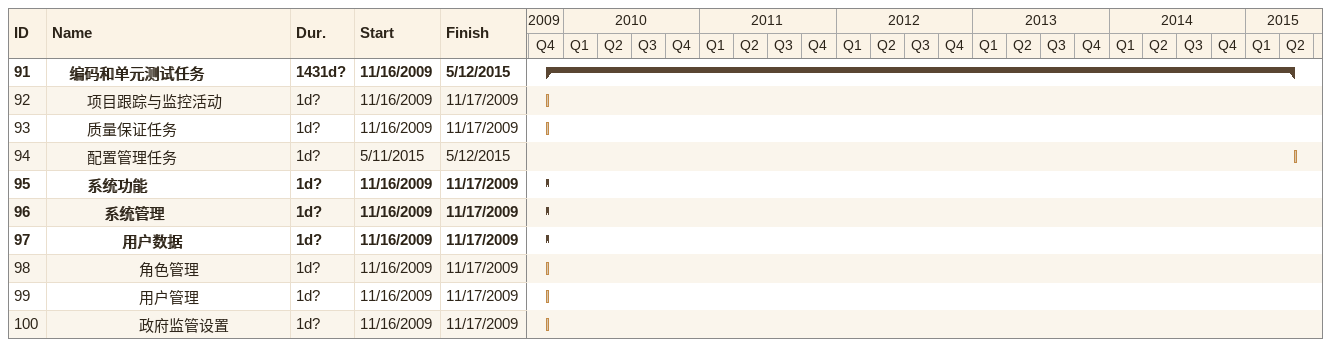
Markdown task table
| ID | Level | Task | Duration | Start | Finish |
|---|---|---|---|---|---|
| 91 | 2 | **编码和单元测试任务** | 1431d? | 2009-11-16 | 2015-05-12 |
| 92 | 3 | 项目跟踪与监控活动 | 1d? | 2009-11-16 | 2009-11-17 |
| 93 | 3 | 质量保证任务 | 1d? | 2009-11-16 | 2009-11-17 |
| 94 | 3 | 配置管理任务 | 1d? | 2015-05-11 | 2015-05-12 |
| 95 | 3 | **系统功能** | 1d? | 2009-11-16 | 2009-11-17 |
| 96 | 4 | **系统管理** | 1d? | 2009-11-16 | 2009-11-17 |
| 97 | 5 | **用户数据** | 1d? | 2009-11-16 | 2009-11-17 |
| 98 | 6 | 角色管理 | 1d? | 2009-11-16 | 2009-11-17 |
| 99 | 6 | 用户管理 | 1d? | 2009-11-16 | 2009-11-17 |
| 100 | 6 | 政府监管设置 | 1d? | 2009-11-16 | 2009-11-17 |
